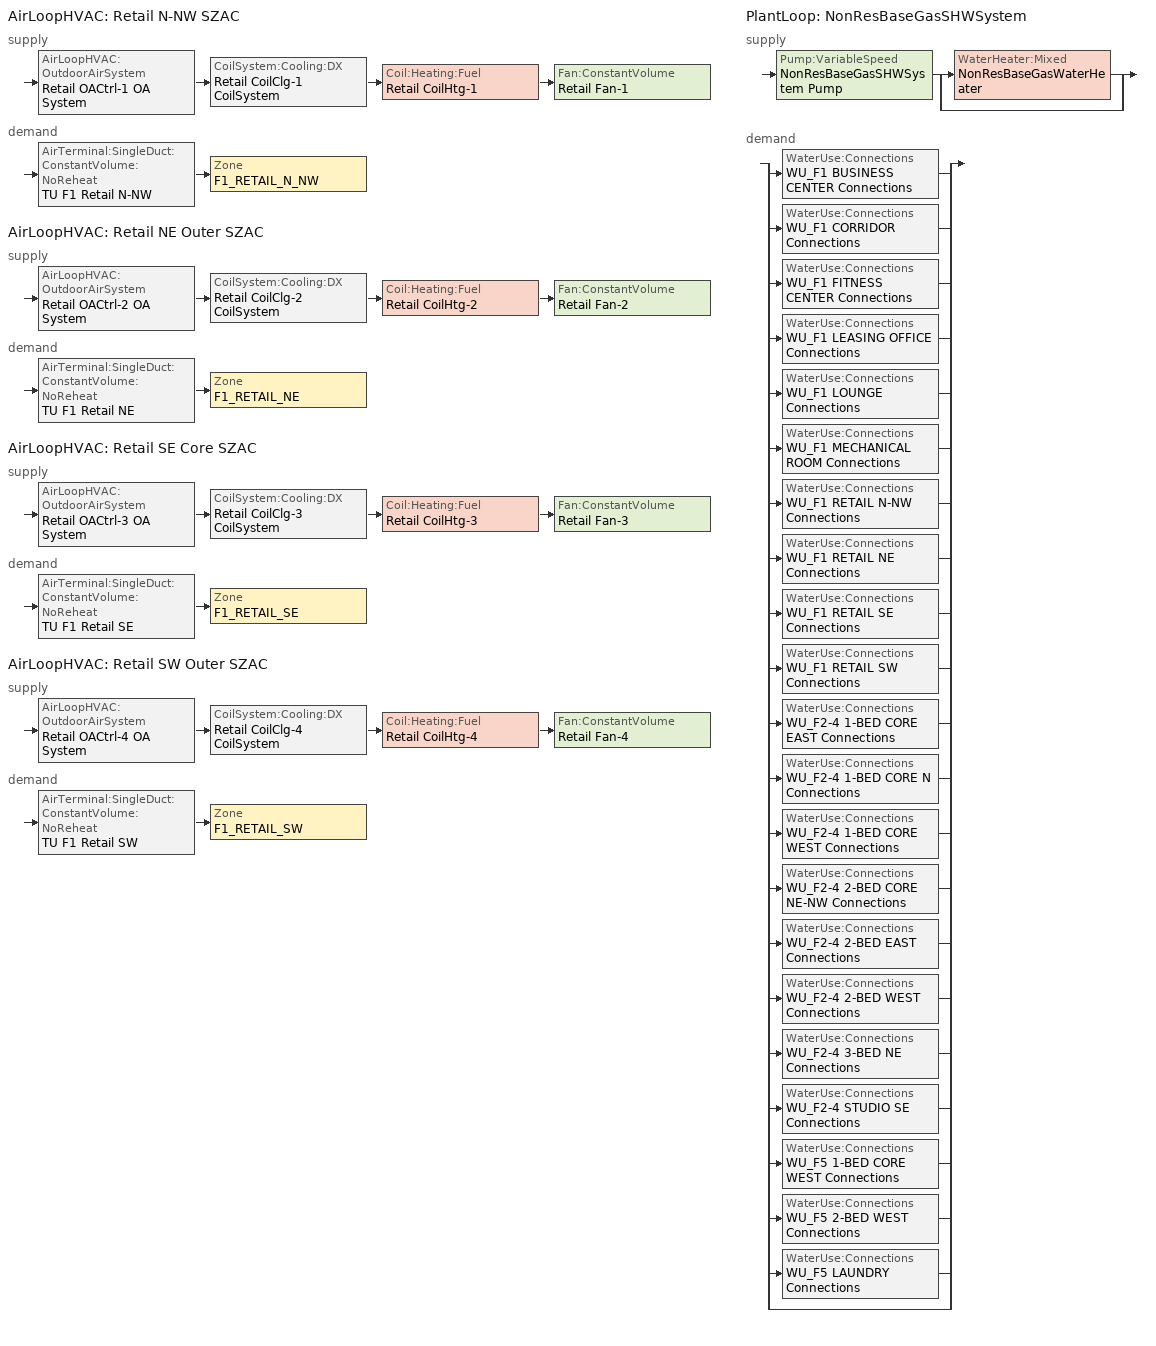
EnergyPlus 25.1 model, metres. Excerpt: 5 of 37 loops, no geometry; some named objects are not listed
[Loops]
AirLoopHVAC 'Retail N-NW SZAC'
 supply: AirLoopHVAC:OutdoorAirSystem 'Retail OACtrl-1 OA System' > CoilSystem:Cooling:DX 'Retail CoilClg-1 CoilSystem' > Coil:Heating:Fuel 'Retail CoilHtg-1' > Fan:ConstantVolume 'Retail Fan-1'
 demand: AirTerminal:SingleDuct:ConstantVolume:NoReheat 'TU F1 Retail N-NW' > Zone 'F1_RETAIL_N_NW'
AirLoopHVAC 'Retail NE Outer SZAC'
 supply: AirLoopHVAC:OutdoorAirSystem 'Retail OACtrl-2 OA System' > CoilSystem:Cooling:DX 'Retail CoilClg-2 CoilSystem' > Coil:Heating:Fuel 'Retail CoilHtg-2' > Fan:ConstantVolume 'Retail Fan-2'
 demand: AirTerminal:SingleDuct:ConstantVolume:NoReheat 'TU F1 Retail NE' > Zone 'F1_RETAIL_NE'
AirLoopHVAC 'Retail SE Core SZAC'
 supply: AirLoopHVAC:OutdoorAirSystem 'Retail OACtrl-3 OA System' > CoilSystem:Cooling:DX 'Retail CoilClg-3 CoilSystem' > Coil:Heating:Fuel 'Retail CoilHtg-3' > Fan:ConstantVolume 'Retail Fan-3'
 demand: AirTerminal:SingleDuct:ConstantVolume:NoReheat 'TU F1 Retail SE' > Zone 'F1_RETAIL_SE'
AirLoopHVAC 'Retail SW Outer SZAC'
 supply: AirLoopHVAC:OutdoorAirSystem 'Retail OACtrl-4 OA System' > CoilSystem:Cooling:DX 'Retail CoilClg-4 CoilSystem' > Coil:Heating:Fuel 'Retail CoilHtg-4' > Fan:ConstantVolume 'Retail Fan-4'
 demand: AirTerminal:SingleDuct:ConstantVolume:NoReheat 'TU F1 Retail SW' > Zone 'F1_RETAIL_SW'
PlantLoop 'NonResBaseGasSHWSystem'
 supply: Pump:VariableSpeed 'NonResBaseGasSHWSystem Pump' > split
  | WaterHeater:Mixed 'NonResBaseGasWaterHeater'
  | bypass
 demand: split
  | WaterUse:Connections 'WU_F1 BUSINESS CENTER Connections'
  | WaterUse:Connections 'WU_F1 CORRIDOR Connections'
  | WaterUse:Connections 'WU_F1 FITNESS CENTER Connections'
  | WaterUse:Connections 'WU_F1 LEASING OFFICE Connections'
  | WaterUse:Connections 'WU_F1 LOUNGE Connections'
  | WaterUse:Connections 'WU_F1 MECHANICAL ROOM Connections'
  | WaterUse:Connections 'WU_F1 RETAIL N-NW Connections'
  | WaterUse:Connections 'WU_F1 RETAIL NE Connections'
  | WaterUse:Connections 'WU_F1 RETAIL SE Connections'
  | WaterUse:Connections 'WU_F1 RETAIL SW Connections'
  | WaterUse:Connections 'WU_F2-4 1-BED CORE EAST Connections'
  | WaterUse:Connections 'WU_F2-4 1-BED CORE N Connections'
  | WaterUse:Connections 'WU_F2-4 1-BED CORE WEST Connections'
  | WaterUse:Connections 'WU_F2-4 2-BED CORE NE-NW Connections'
  | WaterUse:Connections 'WU_F2-4 2-BED EAST Connections'
  | WaterUse:Connections 'WU_F2-4 2-BED WEST Connections'
  | WaterUse:Connections 'WU_F2-4 3-BED NE Connections'
  | WaterUse:Connections 'WU_F2-4 STUDIO SE Connections'
  | WaterUse:Connections 'WU_F5 1-BED CORE WEST Connections'
  | WaterUse:Connections 'WU_F5 2-BED WEST Connections'
  | WaterUse:Connections 'WU_F5 LAUNDRY Connections'
  | bypass
[DesignSpecification:OutdoorAir] Outdoor Air Method=Maximum; Outdoor Air Flow per Person {m3/s-person}=0.00707921; Outdoor Air Flow per Zone Floor Area {m3/s-m2}=0.000762; Outdoor Air Flow per Zone {m3/s}=0; Outdoor Air Flow Air Changes per Hour {1/hr}=0; Outdoor Air Schedule=ApartmentMidRiseRetailHVACAvail
DSOA_F1_RETAIL_N_NW; DSOA_F1_RETAIL_NE; DSOA_F1_RETAIL_SE; DSOA_F1_RETAIL_SW
[Sizing:Plant]
NonResBaseGasSHWSystem: Loop Type=Heating; Design Loop Exit Temperature {C}=57.2222; Loop Design Temperature Difference {deltaC}=44.4444; Sizing Option=NonCoincident; Zone Timesteps in Averaging Window=1
[Pump:VariableSpeed]
NonResBaseGasSHWSystem Pump: Design Maximum Flow Rate {m3/s}=Autosize; Design Pump Head {Pa}=179352; Design Power Consumption {W}=Autosize; Motor Efficiency=0.9; Fraction of Motor Inefficiencies to Fluid Stream=0; Coefficient 1 of the Part Load Performance Curve=0; Coefficient 2 of the Part Load Performance Curve=1; Coefficient 3 of the Part Load Performance Curve=0; Coefficient 4 of the Part Load Performance Curve=0; Design Minimum Flow Rate {m3/s}=0; Pump Control Type=Continuous; Design Power Sizing Method=PowerPerFlowPerPressure; Design Electric Power per Unit Flow Rate {W/(m3/s)}=348701.1; Design Shaft Power per Unit Flow Rate per Unit Head {W/((m3/s)-Pa)}=1.28205; Design Minimum Flow Rate Fraction=0
[WaterHeater:Mixed]
NonResBaseGasWaterHeater: Tank Volume {m3}=0.177914; Setpoint Temperature Schedule=SHWSystemSetpointTemp130; Deadband Temperature Difference {deltaC}=2; Maximum Temperature Limit {C}=82; Heater Control Type=Cycle; Heater Maximum Capacity {W}=12657.2; Heater Minimum Capacity {W}=0; Heater Ignition Minimum Flow Rate {m3/s}=0; Heater Ignition Delay {s}=0; Heater Fuel Type=NaturalGas; Heater Thermal Efficiency=0.8; Off Cycle Parasitic Fuel Consumption Rate {W}=0; Off Cycle Parasitic Heat Fraction to Tank=0; On Cycle Parasitic Fuel Consumption Rate {W}=0; On Cycle Parasitic Heat Fraction to Tank=0; Ambient Temperature Indicator=Schedule; Ambient Temperature Schedule=WaterHeaterAmbientTemp; Off Cycle Loss Coefficient to Ambient Temperature {W/K}=6.99062; Off Cycle Loss Fraction to Zone=1; On Cycle Loss Coefficient to Ambient Temperature {W/K}=6.99062; On Cycle Loss Fraction to Zone=1; Use Side Effectiveness=1; Source Side Effectiveness=1; Use Side Design Flow Rate {m3/s}=autosize; Source Side Design Flow Rate {m3/s}=autosize; Indirect Water Heating Recovery Time {hr}=1.5; Source Side Flow Control Mode=IndirectHeatPrimarySetpoint
[PlantLoop]
NonResBaseGasSHWSystem: Fluid Type=Water; Plant Equipment Operation Scheme=NonResBaseGasSHWSystem Operation Schemes; Maximum Loop Temperature {C}=100; Minimum Loop Temperature {C}=0; Maximum Loop Flow Rate {m3/s}=Autosize; Minimum Loop Flow Rate {m3/s}=0; Plant Loop Volume {m3}=Autocalculate; Load Distribution Scheme=Optimal; Plant Loop Demand Calculation Scheme=SingleSetpoint; Common Pipe Simulation=None; Pressure Simulation Type=None; Loop Circulation Time {minutes}=2
[PlantEquipmentList]
NonResBaseGasSHWSystem Equipment List: NonResBaseGasWaterHeater
[PlantEquipmentOperation:HeatingLoad]
NonResBaseGasSHWSystem Heating Operation Scheme: Load Range 1 Lower Limit {W}=0; Load Range 1 Upper Limit {W}=1000000000; Range 1 Equipment List=NonResBaseGasSHWSystem Equipment List
[PlantEquipmentOperationSchemes]
NonResBaseGasSHWSystem Operation Schemes: Control Scheme 1=NonResBaseGasSHWSystem Heating Operation Scheme; Control Scheme 1 Schedule=Always On Discrete
[SetpointManager:Scheduled]
NonResBaseGasSHWSystem SPM Scheduled: Control Variable=Temperature; Schedule=TargetSHWTemp130; Setpoint Node or NodeList=NonResBaseGasSHWSystem Supply Mixer Outlet Node
[WaterUse:Equipment] Target Temperature Schedule=TargetSHWTemp130
Name | Peak Flow Rate {m3/s} | Flow Rate Fraction Schedule | Zone
WU_F1 BUSINESS CENTER | 4.54323e-06 | ApartmentMidRiseResidentialCommonServiceHotWater | F1_BUSINESS_CENTER
WU_F1 CORRIDOR | 3.63436e-06 | ApartmentMidRiseResidentialCommonServiceHotWater | F1_CORRIDOR
WU_F1 FITNESS CENTER | 3.40721e-06 | ApartmentMidRiseResidentialCommonServiceHotWater | F1_FITNESS_CENTER
WU_F1 LEASING OFFICE | 6.5304e-07 | ApartmentMidRiseResidentialCommonServiceHotWater | F1_LEASING_OFFICE
WU_F1 LOUNGE | 1.32568e-05 | ApartmentMidRiseResidentialCommonServiceHotWater | F1_LOUNGE
WU_F1 MECHANICAL ROOM | 2.45317e-07 | ApartmentMidRiseResidentialCommonServiceHotWater | F1_MECHANICAL_ROOM
WU_F1 RETAIL N-NW | 1.88816e-05 | ApartmentMidRiseRetailServiceHotWater | F1_RETAIL_N_NW
WU_F1 RETAIL NE | 1.36288e-05 | ApartmentMidRiseRetailServiceHotWater | F1_RETAIL_NE
WU_F1 RETAIL SE | 9.08587e-06 | ApartmentMidRiseRetailServiceHotWater | F1_RETAIL_SE
WU_F1 RETAIL SW | 1.39695e-05 | ApartmentMidRiseRetailServiceHotWater | F1_RETAIL_SW
WU_F2-4 1-BED CORE EAST | 4.08864e-06 | ApartmentMidRiseResidentialLivingServiceHotWater | F2_4_1_BED_CORE_EAST
WU_F2-4 1-BED CORE N | 2.04432e-06 | ApartmentMidRiseResidentialLivingServiceHotWater | F2_4_1_BED_CORE_N
WU_F2-4 1-BED CORE WEST | 4.08864e-06 | ApartmentMidRiseResidentialLivingServiceHotWater | F2_4_1_BED_CORE_WEST
WU_F2-4 2-BED CORE NE-NW | 6.13296e-06 | ApartmentMidRiseResidentialLivingServiceHotWater | F2_4_2_BED_CORE_NE_NW
WU_F2-4 2-BED EAST | 9.19946e-06 | ApartmentMidRiseResidentialLivingServiceHotWater | F2_4_2_BED_EAST
WU_F2-4 2-BED WEST | 4.59973e-06 | ApartmentMidRiseResidentialLivingServiceHotWater | F2_4_2_BED_WEST
WU_F2-4 3-BED NE | 4.00347e-06 | ApartmentMidRiseResidentialLivingServiceHotWater | F2_4_3_BED_NE
WU_F2-4 STUDIO SE | 1.53323e-06 | ApartmentMidRiseResidentialLivingServiceHotWater | F2_4_STUDIO_SE
WU_F5 1-BED CORE WEST | 1.36288e-06 | ApartmentMidRiseResidentialLivingServiceHotWater | F5_1_BED_CORE_WEST
WU_F5 2-BED WEST | 3.06649e-06 | ApartmentMidRiseResidentialLivingServiceHotWater | F5_2_BED_WEST
WU_F5 LAUNDRY | 3.40725e-07 | ApartmentMidRiseResidentialCommonServiceHotWater | F5_LAUNDRY
[WaterUse:Connections] Drain Water Heat Exchanger Type=None; Drain Water Heat Exchanger Destination=Plant
Name | Water Use Equipment 1
WU_F1 BUSINESS CENTER Connections | WU_F1 BUSINESS CENTER
WU_F1 CORRIDOR Connections | WU_F1 CORRIDOR
WU_F1 FITNESS CENTER Connections | WU_F1 FITNESS CENTER
WU_F1 LEASING OFFICE Connections | WU_F1 LEASING OFFICE
WU_F1 LOUNGE Connections | WU_F1 LOUNGE
WU_F1 MECHANICAL ROOM Connections | WU_F1 MECHANICAL ROOM
WU_F1 RETAIL N-NW Connections | WU_F1 RETAIL N-NW
WU_F1 RETAIL NE Connections | WU_F1 RETAIL NE
WU_F1 RETAIL SE Connections | WU_F1 RETAIL SE
WU_F1 RETAIL SW Connections | WU_F1 RETAIL SW
WU_F2-4 1-BED CORE EAST Connections | WU_F2-4 1-BED CORE EAST
WU_F2-4 1-BED CORE N Connections | WU_F2-4 1-BED CORE N
WU_F2-4 1-BED CORE WEST Connections | WU_F2-4 1-BED CORE WEST
WU_F2-4 2-BED CORE NE-NW Connections | WU_F2-4 2-BED CORE NE-NW
WU_F2-4 2-BED EAST Connections | WU_F2-4 2-BED EAST
WU_F2-4 2-BED WEST Connections | WU_F2-4 2-BED WEST
WU_F2-4 3-BED NE Connections | WU_F2-4 3-BED NE
WU_F2-4 STUDIO SE Connections | WU_F2-4 STUDIO SE
WU_F5 1-BED CORE WEST Connections | WU_F5 1-BED CORE WEST
WU_F5 2-BED WEST Connections | WU_F5 2-BED WEST
WU_F5 LAUNDRY Connections | WU_F5 LAUNDRY
[Sizing:Zone] Zone Cooling Design Supply Air Temperature Input Method=TemperatureDifference; Zone Cooling Design Supply Air Temperature {C}=14; Zone Cooling Design Supply Air Temperature Difference {deltaC}=11.1111; Zone Heating Design Supply Air Temperature Input Method=TemperatureDifference; Zone Heating Design Supply Air Temperature {C}=40; Zone Heating Design Supply Air Temperature Difference {deltaC}=13.8889; Zone Cooling Design Supply Air Humidity Ratio {kgWater/kgDryAir}=0.0085; Zone Heating Design Supply Air Humidity Ratio {kgWater/kgDryAir}=0.008; Cooling Design Air Flow Method=DesignDay; Cooling Design Air Flow Rate {m3/s}=0; Cooling Minimum Air Flow per Zone Floor Area {m3/s-m2}=0; Cooling Minimum Air Flow {m3/s}=0; Cooling Minimum Air Flow Fraction=0; Heating Design Air Flow Method=DesignDay; Heating Design Air Flow Rate {m3/s}=0; Heating Maximum Air Flow per Zone Floor Area {m3/s-m2}=0; Heating Maximum Air Flow {m3/s}=0; Heating Maximum Air Flow Fraction=0; Account for Dedicated Outdoor Air System=No; Zone Load Sizing Method=Sensible Load Only No Latent Load; Zone Latent Cooling Design Supply Air Humidity Ratio Input Method=HumidityRatioDifference; Zone Cooling Design Supply Air Humidity Ratio Difference {kgWater/kgDryAir}=0.005; Zone Latent Heating Design Supply Air Humidity Ratio Input Method=HumidityRatioDifference; Zone Humidification Design Supply Air Humidity Ratio Difference {kgWater/kgDryAir}=0.005
Name | Design Specification Outdoor Air Object
F1_Retail_N_NW | DSOA_F1_Retail_N_NW
F1_Retail_NE | DSOA_F1_Retail_NE
F1_Retail_SE | DSOA_F1_Retail_SE
F1_Retail_SW | DSOA_F1_Retail_SW
[Sizing:System] Type of Load to Size On=Sensible; Design Outdoor Air Flow Rate {m3/s}=Autosize; Central Heating Maximum System Air Flow Ratio=1; Preheat Design Temperature {C}=5.68434e-14; Preheat Design Humidity Ratio {kgWater/kgDryAir}=0; Precool Design Temperature {C}=5.68434e-14; Precool Design Humidity Ratio {kgWater/kgDryAir}=0; Central Cooling Design Supply Air Temperature {C}=12.7778; Central Heating Design Supply Air Temperature {C}=35; Type of Zone Sum to Use=NonCoincident; 100% Outdoor Air in Cooling=No; 100% Outdoor Air in Heating=No; Central Cooling Design Supply Air Humidity Ratio {kgWater/kgDryAir}=0.0085; Central Heating Design Supply Air Humidity Ratio {kgWater/kgDryAir}=0.008; Cooling Supply Air Flow Rate Method=DesignDay; Cooling Supply Air Flow Rate {m3/s}=0; Cooling Supply Air Flow Rate Per Floor Area {m3/s-m2}=0.00996765; Cooling Fraction of Autosized Cooling Supply Air Flow Rate=1; Cooling Supply Air Flow Rate Per Unit Cooling Capacity {m3/s-W}=3.94755e-05; Heating Supply Air Flow Rate Method=DesignDay; Heating Supply Air Flow Rate {m3/s}=0; Heating Supply Air Flow Rate Per Floor Area {m3/s-m2}=0.00996765; Heating Fraction of Autosized Heating Supply Air Flow Rate=1; Heating Fraction of Autosized Cooling Supply Air Flow Rate=1; Heating Supply Air Flow Rate Per Unit Heating Capacity {m3/s-W}=3.15882e-05; System Outdoor Air Method=ZoneSum; Zone Maximum Outdoor Air Fraction=1; Cooling Design Capacity Method=CoolingDesignCapacity; Cooling Design Capacity {W}=Autosize; Cooling Design Capacity Per Floor Area {W/m2}=234.7; Fraction of Autosized Cooling Design Capacity=1; Heating Design Capacity Method=HeatingDesignCapacity; Heating Design Capacity {W}=Autosize; Heating Design Capacity Per Floor Area {W/m2}=157; Fraction of Autosized Heating Design Capacity=1; Central Cooling Capacity Control Method=OnOff
Retail N-NW SZAC; Retail NE Outer SZAC; Retail SE Core SZAC; Retail SW Outer SZAC
[AirTerminal:SingleDuct:ConstantVolume:NoReheat] Availability Schedule=Always On Discrete; Maximum Air Flow Rate {m3/s}=Autosize
TU F1 Retail N-NW; TU F1 Retail NE; TU F1 Retail SE; TU F1 Retail SW
[Zone equipment]
F1_Retail_N_NW: TU F1 Retail N-NW
F1_Retail_NE: TU F1 Retail NE
F1_Retail_SE: TU F1 Retail SE
F1_Retail_SW: TU F1 Retail SW
[Fan:ConstantVolume] Availability Schedule=ApartmentMidRiseRetailHVACAvail; Fan Total Efficiency=0.59; Pressure Rise {Pa}=331.29; Maximum Flow Rate {m3/s}=Autosize; Motor Efficiency=0.9; Motor In Airstream Fraction=1
Retail Fan-1; Retail Fan-2; Retail Fan-3; Retail Fan-4
[Coil:Cooling:DX:SingleSpeed] Availability Schedule=Always On Discrete; Gross Rated Total Cooling Capacity {W}=autosize; Gross Rated Sensible Heat Ratio=Autosize; Rated Air Flow Rate {m3/s}=Autosize; 2017 Rated Evaporator Fan Power Per Volume Flow Rate {W/(m3/s)}=773.3; Total Cooling Capacity Function of Temperature Curve=CoilClgDXQRatio_fTwbToadbSI; Total Cooling Capacity Function of Flow Fraction Curve=CoilClgDXSnglQRatio_fCFMRatio; Energy Input Ratio Function of Flow Fraction Curve=CoilClgDXSnglEIRRatio_fCFMRatio; Part Load Fraction Correlation Curve=CoilClgDXSEEREIRRatio_fQFrac; Minimum Outdoor Dry-Bulb Temperature for Compressor Operation {C}=-25; Condenser Type=AirCooled; Evaporative Condenser Effectiveness=0; Evaporative Condenser Air Flow Rate {m3/s}=Autosize; Evaporative Condenser Pump Rated Power Consumption {W}=Autosize; Crankcase Heater Capacity {W}=0; Maximum Outdoor Dry-Bulb Temperature for Crankcase Heater Operation {C}=0; Basin Heater Capacity {W/K}=0; Basin Heater Setpoint Temperature {C}=10
Name | Gross Rated Cooling COP {W/W} | Energy Input Ratio Function of Temperature Curve
Retail CoilClg-1 | 3.83 | CoilClgDXSEEREIR_fTwbToadbSI-7
Retail CoilClg-2 | 3.91 | CoilClgDXSEEREIR_fTwbToadbSI-8
Retail CoilClg-3 | 3.91 | CoilClgDXSEEREIR_fTwbToadbSI-9
Retail CoilClg-4 | 3.83 | CoilClgDXSEEREIR_fTwbToadbSI-10
[Coil:Heating:Fuel] Availability Schedule=Always On Discrete; Fuel Type=NaturalGas; Burner Efficiency=0.815459; Nominal Capacity {W}=Autosize; On Cycle Parasitic Electric Load {W}=0; Part Load Fraction Correlation Curve=CoilHtgFurnFIRRatio_fQRatio; Off Cycle Parasitic Fuel Load {W}=0
Retail CoilHtg-1; Retail CoilHtg-2; Retail CoilHtg-3; Retail CoilHtg-4
[CoilSystem:Cooling:DX] Availability Schedule=Always On Discrete
Name | Cooling Coil
Retail CoilClg-1 CoilSystem | Retail CoilClg-1
Retail CoilClg-2 CoilSystem | Retail CoilClg-2
Retail CoilClg-3 CoilSystem | Retail CoilClg-3
Retail CoilClg-4 CoilSystem | Retail CoilClg-4
[Controller:OutdoorAir] Minimum Outdoor Air Flow Rate {m3/s}=0; Maximum Outdoor Air Flow Rate {m3/s}=Autosize; Economizer Control Type=NoEconomizer; Economizer Control Action Type=ModulateFlow; Economizer Maximum Limit Enthalpy {J/kg}=64000; Lockout Type=NoLockout; Minimum Limit Type=FixedMinimum; Minimum Outdoor Air Schedule=ApartmentMidRiseResidentialCommonHVACAvail; High Humidity Control=No; Control High Indoor Humidity Based on Outdoor Humidity Ratio=Yes; Heat Recovery Bypass Control Type=BypassWhenWithinEconomizerLimits
Name | Mechanical Ventilation Controller
Retail OACtrl-1 | Retail OACtrl-1 Mech Vent Controller
Retail OACtrl-2 | Retail OACtrl-2 Mech Vent Controller
Retail OACtrl-3 | Retail OACtrl-3 Mech Vent Controller
Retail OACtrl-4 | Retail OACtrl-4 Mech Vent Controller
[Controller:MechanicalVentilation] Availability Schedule=ApartmentMidRiseResidentialCommonHVACAvail; Demand Controlled Ventilation=No; System Outdoor Air Method=ZoneSum
Name | Zone or ZoneList 1 | Design Specification Outdoor Air Object Name 1
Retail OACtrl-1 Mech Vent Controller | F1_Retail_N_NW | DSOA_F1_Retail_N_NW
Retail OACtrl-2 Mech Vent Controller | F1_Retail_NE | DSOA_F1_Retail_NE
Retail OACtrl-3 Mech Vent Controller | F1_Retail_SE | DSOA_F1_Retail_SE
Retail OACtrl-4 Mech Vent Controller | F1_Retail_SW | DSOA_F1_Retail_SW
[AirLoopHVAC] Design Supply Air Flow Rate {m3/s}=Autosize; Design Return Air Flow Fraction of Supply Air Flow=1
Retail N-NW SZAC; Retail NE Outer SZAC; Retail SE Core SZAC; Retail SW Outer SZAC
[AvailabilityManager:NightCycle] Applicability Schedule=Always On Discrete; Fan Schedule=ApartmentMidRiseRetailHVACAvail; Control Type=CycleOnControlZone; Thermostat Tolerance {deltaC}=1.11111; Cycling Run Time Control Type=ThermostatWithMinimumRunTime; Cycling Run Time {s}=900
Name | Control Zone or Zone List
Availability Manager Night Cycle 7 | F1_Retail_N_NW
Availability Manager Night Cycle 8 | F1_Retail_NE
Availability Manager Night Cycle 9 | F1_Retail_SE
Availability Manager Night Cycle 10 | F1_Retail_SW
[SetpointManager:SingleZone:Reheat] Control Variable=Temperature; Minimum Supply Air Temperature {C}=-99; Maximum Supply Air Temperature {C}=99
Name | Control Zone | Setpoint Node or NodeList
Setpoint Manager Single Zone Reheat 7 | F1_Retail_N_NW | Retail Fan-1 Outlet Node
Setpoint Manager Single Zone Reheat 8 | F1_Retail_NE | Retail Fan-2 Outlet Node
Setpoint Manager Single Zone Reheat 9 | F1_Retail_SE | Retail Fan-3 Outlet Node
Setpoint Manager Single Zone Reheat 10 | F1_Retail_SW | Retail Fan-4 Outlet Node
[SetpointManager:MixedAir] Control Variable=Temperature
Name | Setpoint Node or NodeList
Retail OACtrl-1 OA System Mixed Air Node OS Default SPM | Retail OACtrl-1 OA System Mixed Air Node
Retail CoilClg-1 Outlet Node OS Default SPM | Retail CoilClg-1 Outlet Node
Retail CoilHtg-1 Outlet Node OS Default SPM | Retail CoilHtg-1 Outlet Node
Retail OACtrl-2 OA System Mixed Air Node OS Default SPM | Retail OACtrl-2 OA System Mixed Air Node
Retail CoilClg-2 Outlet Node OS Default SPM | Retail CoilClg-2 Outlet Node
Retail CoilHtg-2 Outlet Node OS Default SPM | Retail CoilHtg-2 Outlet Node
Retail OACtrl-3 OA System Mixed Air Node OS Default SPM | Retail OACtrl-3 OA System Mixed Air Node
Retail CoilClg-3 Outlet Node OS Default SPM | Retail CoilClg-3 Outlet Node
Retail CoilHtg-3 Outlet Node OS Default SPM | Retail CoilHtg-3 Outlet Node
Retail OACtrl-4 OA System Mixed Air Node OS Default SPM | Retail OACtrl-4 OA System Mixed Air Node
Retail CoilClg-4 Outlet Node OS Default SPM | Retail CoilClg-4 Outlet Node
Retail CoilHtg-4 Outlet Node OS Default SPM | Retail CoilHtg-4 Outlet Node
[Schedule:Constant]
Always On Discrete: On Off Limits, 1
[Schedule:Day:Hourly]
WaterHeaterAmbientTempDaily: Temperature, 20, 20, 20, 20, 20, 20, 20, 20, 20, 20, 20, 20, 20, 20, 20, 20, 20, 20, 20, 20, 20, 20, 20, 20
SHWSystemSetpointTemp130Daily; TargetSHWTemp130Daily: Temperature, 54.4, 54.4, 54.4, 54.4, 54.4, 54.4, 54.4, 54.4, 54.4, 54.4, 54.4, 54.4, 54.4, 54.4, 54.4, 54.4, 54.4, 54.4, 54.4, 54.4, 54.4, 54.4, 54.4, 54.4
ApartmentMidRiseResidentialLivingServiceHotWaterWD: Fraction, 0.131, 0.075, 0.084, 0.103, 0.187, 0.411, 0.832, 1, 0.832, 0.617, 0.486, 0.355, 0.336, 0.308, 0.299, 0.243, 0.393, 0.449, 0.486, 0.439, 0.393, 0.364, 0.336, 0.206
ApartmentMidRiseResidentialLivingServiceHotWaterSat; ApartmentMidRiseResidentialLivingServiceHotWaterSun: Fraction, 0.217, 0.12, 0.108, 0.096, 0.181, 0.277, 0.313, 0.566, 0.928, 1, 0.892, 0.735, 0.614, 0.518, 0.47, 0.47, 0.627, 0.699, 0.675, 0.627, 0.566, 0.53, 0.482, 0.337
ApartmentMidRiseResidentialCommonServiceHotWaterWD; ApartmentMidRiseResidentialCommonServiceHotWaterSat; ApartmentMidRiseResidentialCommonServiceHotWaterSun: Fraction, 0, 0, 0, 0.05, 0.05, 0.05, 0.8, 0.7, 0.5, 0.4, 0.25, 0.25, 0.25, 0.25, 0.5, 0.6, 0.7, 0.7, 0.4, 0.25, 0.2, 0.2, 0.05, 0.05
ApartmentMidRiseResidentialCommonHVACAvailWD; ApartmentMidRiseResidentialCommonHVACAvailSat; ApartmentMidRiseResidentialCommonHVACAvailSun: OnOff, 1, 1, 1, 1, 1, 1, 1, 1, 1, 1, 1, 1, 1, 1, 1, 1, 1, 1, 1, 1, 1, 1, 1, 1
ApartmentMidRiseRetailHVACAvailWD: OnOff, 0, 0, 0, 0, 0, 0, 1, 1, 1, 1, 1, 1, 1, 1, 1, 1, 1, 1, 1, 1, 1, 0, 0, 0
ApartmentMidRiseRetailHVACAvailSat: OnOff, 0, 0, 0, 0, 0, 0, 1, 1, 1, 1, 1, 1, 1, 1, 1, 1, 1, 1, 1, 1, 1, 1, 0, 0
ApartmentMidRiseRetailHVACAvailSun: OnOff, 0, 0, 0, 0, 0, 0, 0, 0, 1, 1, 1, 1, 1, 1, 1, 1, 1, 1, 1, 0, 0, 0, 0, 0
ApartmentMidRiseRetailServiceHotWaterWD: Fraction, 0.04, 0.05, 0.05, 0.04, 0.04, 0.04, 0.04, 0.15, 0.23, 0.32, 0.41, 0.57, 0.62, 0.61, 0.5, 0.45, 0.46, 0.47, 0.42, 0.34, 0.33, 0.23, 0.13, 0.08
ApartmentMidRiseRetailServiceHotWaterSat: Fraction, 0.11, 0.1, 0.08, 0.06, 0.06, 0.06, 0.07, 0.2, 0.24, 0.27, 0.42, 0.54, 0.59, 0.6, 0.49, 0.48, 0.47, 0.46, 0.44, 0.36, 0.29, 0.22, 0.16, 0.13
ApartmentMidRiseRetailServiceHotWaterSun: Fraction, 0.07, 0.07, 0.07, 0.06, 0.06, 0.06, 0.07, 0.1, 0.12, 0.14, 0.29, 0.31, 0.36, 0.36, 0.34, 0.35, 0.37, 0.34, 0.25, 0.27, 0.21, 0.16, 0.1, 0.06
[Schedule:Week:Daily]
WaterHeaterAmbientTempWk: WaterHeaterAmbientTempDaily, WaterHeaterAmbientTempDaily, WaterHeaterAmbientTempDaily, WaterHeaterAmbientTempDaily, WaterHeaterAmbientTempDaily, WaterHeaterAmbientTempDaily, WaterHeaterAmbientTempDaily, WaterHeaterAmbientTempDaily, WaterHeaterAmbientTempDaily, WaterHeaterAmbientTempDaily, WaterHeaterAmbientTempDaily, WaterHeaterAmbientTempDaily
SHWSystemSetpointTemp130Wk: SHWSystemSetpointTemp130Daily, SHWSystemSetpointTemp130Daily, SHWSystemSetpointTemp130Daily, SHWSystemSetpointTemp130Daily, SHWSystemSetpointTemp130Daily, SHWSystemSetpointTemp130Daily, SHWSystemSetpointTemp130Daily, SHWSystemSetpointTemp130Daily, SHWSystemSetpointTemp130Daily, SHWSystemSetpointTemp130Daily, SHWSystemSetpointTemp130Daily, SHWSystemSetpointTemp130Daily
TargetSHWTemp130Wk: TargetSHWTemp130Daily, TargetSHWTemp130Daily, TargetSHWTemp130Daily, TargetSHWTemp130Daily, TargetSHWTemp130Daily, TargetSHWTemp130Daily, TargetSHWTemp130Daily, TargetSHWTemp130Daily, TargetSHWTemp130Daily, TargetSHWTemp130Daily, TargetSHWTemp130Daily, TargetSHWTemp130Daily
ApartmentMidRiseResidentialCommonHVACAvailWk: ApartmentMidRiseResidentialCommonHVACAvailSun, ApartmentMidRiseResidentialCommonHVACAvailWD, ApartmentMidRiseResidentialCommonHVACAvailWD, ApartmentMidRiseResidentialCommonHVACAvailWD, ApartmentMidRiseResidentialCommonHVACAvailWD, ApartmentMidRiseResidentialCommonHVACAvailWD, ApartmentMidRiseResidentialCommonHVACAvailSat, ApartmentMidRiseResidentialCommonHVACAvailSun, ApartmentMidRiseResidentialCommonHVACAvailWD, ApartmentMidRiseResidentialCommonHVACAvailWD, ApartmentMidRiseResidentialCommonHVACAvailSun, ApartmentMidRiseResidentialCommonHVACAvailSun
ApartmentMidRiseResidentialCommonServiceHotWaterWk: ApartmentMidRiseResidentialCommonServiceHotWaterSun, ApartmentMidRiseResidentialCommonServiceHotWaterWD, ApartmentMidRiseResidentialCommonServiceHotWaterWD, ApartmentMidRiseResidentialCommonServiceHotWaterWD, ApartmentMidRiseResidentialCommonServiceHotWaterWD, ApartmentMidRiseResidentialCommonServiceHotWaterWD, ApartmentMidRiseResidentialCommonServiceHotWaterSat, ApartmentMidRiseResidentialCommonServiceHotWaterSun, ApartmentMidRiseResidentialCommonServiceHotWaterWD, ApartmentMidRiseResidentialCommonServiceHotWaterWD, ApartmentMidRiseResidentialCommonServiceHotWaterSun, ApartmentMidRiseResidentialCommonServiceHotWaterSun
ApartmentMidRiseResidentialLivingServiceHotWaterWk: ApartmentMidRiseResidentialLivingServiceHotWaterSun, ApartmentMidRiseResidentialLivingServiceHotWaterWD, ApartmentMidRiseResidentialLivingServiceHotWaterWD, ApartmentMidRiseResidentialLivingServiceHotWaterWD, ApartmentMidRiseResidentialLivingServiceHotWaterWD, ApartmentMidRiseResidentialLivingServiceHotWaterWD, ApartmentMidRiseResidentialLivingServiceHotWaterSat, ApartmentMidRiseResidentialLivingServiceHotWaterSun, ApartmentMidRiseResidentialLivingServiceHotWaterWD, ApartmentMidRiseResidentialLivingServiceHotWaterWD, ApartmentMidRiseResidentialLivingServiceHotWaterSun, ApartmentMidRiseResidentialLivingServiceHotWaterSun
ApartmentMidRiseRetailHVACAvailWk: ApartmentMidRiseRetailHVACAvailSun, ApartmentMidRiseRetailHVACAvailWD, ApartmentMidRiseRetailHVACAvailWD, ApartmentMidRiseRetailHVACAvailWD, ApartmentMidRiseRetailHVACAvailWD, ApartmentMidRiseRetailHVACAvailWD, ApartmentMidRiseRetailHVACAvailSat, ApartmentMidRiseRetailHVACAvailSun, ApartmentMidRiseRetailHVACAvailWD, ApartmentMidRiseRetailHVACAvailWD, ApartmentMidRiseRetailHVACAvailSun, ApartmentMidRiseRetailHVACAvailSun
ApartmentMidRiseRetailServiceHotWaterWk: ApartmentMidRiseRetailServiceHotWaterSun, ApartmentMidRiseRetailServiceHotWaterWD, ApartmentMidRiseRetailServiceHotWaterWD, ApartmentMidRiseRetailServiceHotWaterWD, ApartmentMidRiseRetailServiceHotWaterWD, ApartmentMidRiseRetailServiceHotWaterWD, ApartmentMidRiseRetailServiceHotWaterSat, ApartmentMidRiseRetailServiceHotWaterSun, ApartmentMidRiseRetailServiceHotWaterWD, ApartmentMidRiseRetailServiceHotWaterWD, ApartmentMidRiseRetailServiceHotWaterSun, ApartmentMidRiseRetailServiceHotWaterSun
[Schedule:Year]
WaterHeaterAmbientTemp: Temperature, WaterHeaterAmbientTempWk, 1, 1, 12, 31
SHWSystemSetpointTemp130: Temperature, SHWSystemSetpointTemp130Wk, 1, 1, 12, 31
TargetSHWTemp130: Temperature, TargetSHWTemp130Wk, 1, 1, 12, 31
ApartmentMidRiseResidentialCommonHVACAvail: OnOff, ApartmentMidRiseResidentialCommonHVACAvailWk, 1, 1, 12, 31
ApartmentMidRiseResidentialCommonServiceHotWater: Fraction, ApartmentMidRiseResidentialCommonServiceHotWaterWk, 1, 1, 12, 31
ApartmentMidRiseResidentialLivingServiceHotWater: Fraction, ApartmentMidRiseResidentialLivingServiceHotWaterWk, 1, 1, 12, 31
ApartmentMidRiseRetailHVACAvail: OnOff, ApartmentMidRiseRetailHVACAvailWk, 1, 1, 12, 31
ApartmentMidRiseRetailServiceHotWater: Fraction, ApartmentMidRiseRetailServiceHotWaterWk, 1, 1, 12, 31
[Curve:Quadratic]
Name | Coefficient1 Constant | Coefficient2 x | Coefficient3 x**2 | Minimum Value of x | Maximum Value of x | Minimum Curve Output | Maximum Curve Output
CoilHtgFurnFIRRatio_fQRatio | 0.01861 | 1.09421 | -0.112819 | 0.7 | 1 | 0.73 | 1
CoilClgDXSnglQRatio_fCFMRatio | 0.8 | 0.2 | 0 | 0 | 100 | 0.8
CoilClgDXSnglEIRRatio_fCFMRatio | 1.156 | -0.1816 | 0.0256 | 0 | 100
[Curve:Cubic]
CoilClgDXSEEREIRRatio_fQFrac: Coefficient1 Constant=1; Coefficient2 x=0; Coefficient3 x**2=0; Coefficient4 x**3=0; Minimum Value of x=0.7; Maximum Value of x=1; Minimum Curve Output=1; Maximum Curve Output=1
[Curve:Biquadratic]
CoilClgDXQRatio_fTwbToadbSI: Coefficient1 Constant=0.86779; Coefficient2 x=0.014245; Coefficient3 x**2=0.000554; Coefficient4 y=-0.007569; Coefficient5 y**2=3.2e-05; Coefficient6 x*y=-0.000191; Minimum Value of x=13.89; Maximum Value of x=25; Minimum Value of y=23.89; Maximum Value of y=46.11; Minimum Curve Output=0.77; Maximum Curve Output=1.29
[Table:IndependentVariable]
CoilClgDXSEEREIR_fTwbToadbSI-7_IndependentVariable_0; CoilClgDXSEEREIR_fTwbToadbSI-8_IndependentVariable_0; CoilClgDXSEEREIR_fTwbToadbSI-9_IndependentVariable_0; CoilClgDXSEEREIR_fTwbToadbSI-10_IndependentVariable_0: Cubic, Constant, 13.89, 25, Temperature, 13.89, 19.44, 25
CoilClgDXSEEREIR_fTwbToadbSI-7_IndependentVariable_1; CoilClgDXSEEREIR_fTwbToadbSI-8_IndependentVariable_1; CoilClgDXSEEREIR_fTwbToadbSI-9_IndependentVariable_1; CoilClgDXSEEREIR_fTwbToadbSI-10_IndependentVariable_1: Cubic, Constant, 27.78, 43.33, Temperature, 27.78, 35, 43.33
[Table:IndependentVariableList]
CoilClgDXSEEREIR_fTwbToadbSI-7_IndependentVariableList: CoilClgDXSEEREIR_fTwbToadbSI-7_IndependentVariable_0, CoilClgDXSEEREIR_fTwbToadbSI-7_IndependentVariable_1
CoilClgDXSEEREIR_fTwbToadbSI-8_IndependentVariableList: CoilClgDXSEEREIR_fTwbToadbSI-8_IndependentVariable_0, CoilClgDXSEEREIR_fTwbToadbSI-8_IndependentVariable_1
CoilClgDXSEEREIR_fTwbToadbSI-9_IndependentVariableList: CoilClgDXSEEREIR_fTwbToadbSI-9_IndependentVariable_0, CoilClgDXSEEREIR_fTwbToadbSI-9_IndependentVariable_1
CoilClgDXSEEREIR_fTwbToadbSI-10_IndependentVariableList: CoilClgDXSEEREIR_fTwbToadbSI-10_IndependentVariable_0, CoilClgDXSEEREIR_fTwbToadbSI-10_IndependentVariable_1
[Table:Lookup]
CoilClgDXSEEREIR_fTwbToadbSI-7: CoilClgDXSEEREIR_fTwbToadbSI-7_IndependentVariableList, DivisorOnly, 1, Dimensionless, 0.916875, 1.16301, 1.41138, 0.78414, 1, 1.21791, 0.690413, 0.884805, 1.08116
CoilClgDXSEEREIR_fTwbToadbSI-8: CoilClgDXSEEREIR_fTwbToadbSI-8_IndependentVariableList, DivisorOnly, 1, Dimensionless, 0.916875, 1.16301, 1.41138, 0.78414, 1, 1.21791, 0.690413, 0.884805, 1.08116
CoilClgDXSEEREIR_fTwbToadbSI-9: CoilClgDXSEEREIR_fTwbToadbSI-9_IndependentVariableList, DivisorOnly, 1, Dimensionless, 0.916875, 1.16301, 1.41138, 0.78414, 1, 1.21791, 0.690413, 0.884805, 1.08116
CoilClgDXSEEREIR_fTwbToadbSI-10: CoilClgDXSEEREIR_fTwbToadbSI-10_IndependentVariableList, DivisorOnly, 1, Dimensionless, 0.916875, 1.16301, 1.41138, 0.78414, 1, 1.21791, 0.690413, 0.884805, 1.08116
